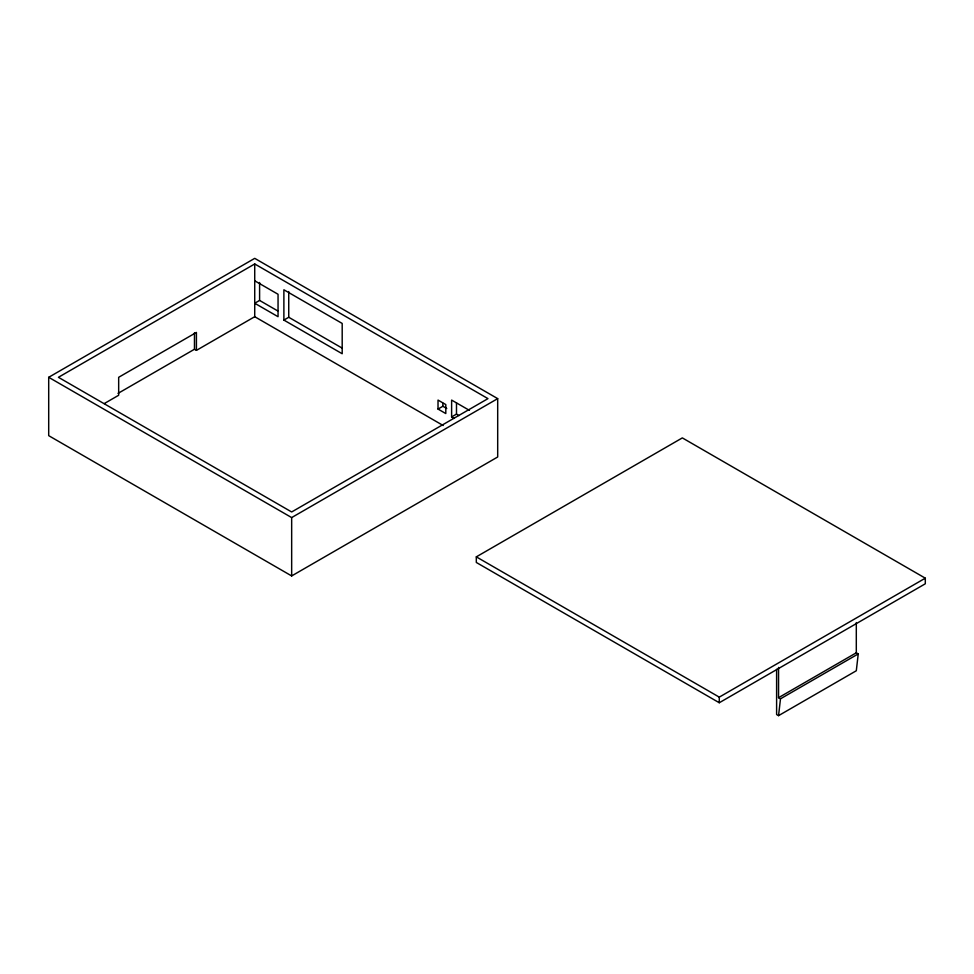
<?xml version="1.0" encoding="UTF-8"?>
<svg xmlns="http://www.w3.org/2000/svg" width="974" height="974" viewBox="0 0 974 974"><rect width="100%" height="100%" fill="white"/><g stroke="black" fill="none" stroke-linecap="round" stroke-linejoin="round"><path stroke-width="1.46" d="M776.607 669.308L776.607 714.526L778.555 715.646L780.491 698.808L858.24 653.919L856.304 652.799L778.555 697.688L778.555 667.434M858.24 653.919L856.304 670.757L778.555 715.646M48.7 377.303L254.725 258.353L497.69 398.634L497.69 456.989L291.664 575.938L48.7 435.658L48.7 377.303L291.664 517.584L497.69 398.634M254.725 263.966L58.416 377.303L291.664 511.971L487.974 398.634L254.725 263.966L254.725 316.708L443.17 425.504M277.736 310.913L259.595 300.442L254.725 303.243L278.053 316.708L278.053 294.27L254.725 280.804M118.049 393.374L194.471 349.252L196.419 350.372L254.725 316.708M104.267 403.577L118.67 395.261L118.67 377.303L196.419 332.426L196.419 350.372M283.884 320.081L342.191 353.745L342.191 323.441L283.884 289.777L283.884 320.081L288.742 317.268L341.874 347.949M438.02 409.068L445.8 413.56L445.8 404.575L438.02 400.083L438.02 409.068L442.878 406.255L446.762 408.508M469.431 410.371L451.619 400.083L451.619 416.921L456.489 414.12L459.022 415.581M476.31 556.86L682.336 437.898L925.3 578.179L925.3 583.791L719.275 702.741L476.31 562.461L476.31 556.86L719.275 697.128L925.3 578.179M451.619 416.921L454.164 418.394M778.555 697.688L780.491 698.808M856.304 622.556L856.304 652.799M719.275 697.128L719.275 702.741M456.489 402.895L456.489 414.12M442.878 403.273L442.878 406.255M291.664 517.584L291.664 575.938M288.742 291.518L288.742 317.268M259.595 282.484L259.595 300.442M194.471 332.791L194.471 349.252"/></g></svg>
